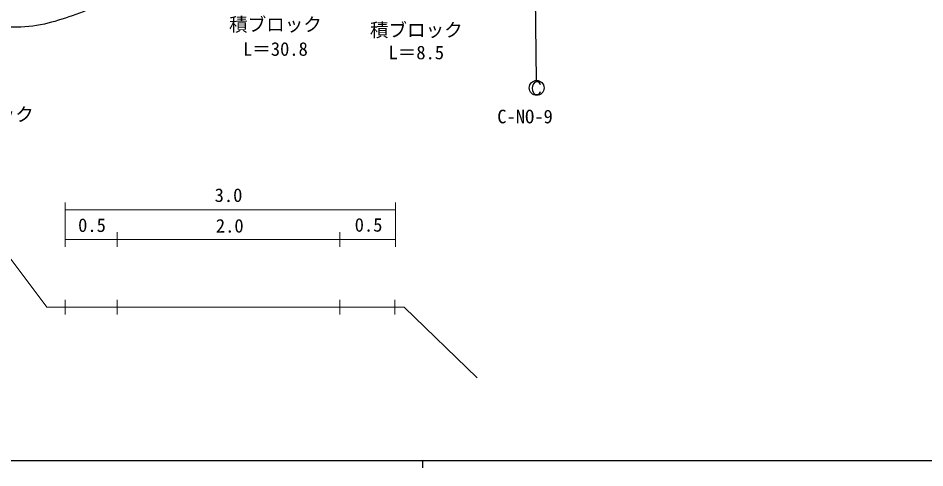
# Model space of a CAD drawing. Units: millimetres, scale not verified. Extents: x 40000 to 680000, y 20000 to 380000.
# Drawn here: x 213514 to 335699, y 204000 to 264567 of the extents above; entities that cross this region are included whole.
import ezdxf
from ezdxf.enums import TextEntityAlignment as Align

# ---------------------------------------------------------------- set-up
doc = ezdxf.new("R2010")
doc.units = ezdxf.units.MM
doc.header["$LTSCALE"] = 1000
for name, color, linetype, lineweight in [('M-BGD', 7, 'Continuous', 25), ('M-STR-HTXT', 7, 'Continuous', 13), ('M-STR-STR3', 7, 'Continuous', 25), ('M-STR-STRC', 7, 'Continuous', 25), ('M-TTL-BAND', 7, 'Continuous', 25)]:
    doc.layers.add(name, color=color, linetype=linetype, lineweight=lineweight)
doc.styles.add('ＭＳ ゴシック', font='')
doc.styles.get('ＭＳ ゴシック').set_extended_font_data('MS Gothic')

msp = doc.modelspace()

# ---------------------------------------------------------------- linework, layer by layer
at = {"layer": 'M-BGD'}
msp.add_open_spline([(241111, 279404), (239762, 278086), (238414, 276767), (236972, 275557), (235625, 274427), (234197, 273392), (232784, 272344), (231315, 271252), (229862, 270147), (228402, 269032), (227210, 268123), (226012, 267207), (224701, 266500), (223469, 265836), (222138, 265356), (220806, 264893), (219568, 264464), (218330, 264048), (217056, 263773), (215670, 263474), (214242, 263341), (212820, 263335), (211159, 263329), (209507, 263497), (207853, 263627), (205632, 263803), (203407, 263910), (201182, 264017)], degree=3, knots=[0, 0, 0, 0, 1, 1, 1, 2, 2, 2, 3, 3, 3, 4, 4, 4, 5, 5, 5, 6, 6, 6, 7, 7, 7, 8, 8, 8, 9, 9, 9, 9], dxfattribs=at)
at = {"layer": 'M-STR-HTXT'}
for p, q in [((219866, 233760), (219866, 239760)), ((264366, 233760), (264366, 239760)), ((219866, 238760), (264366, 238760)), ((217366, 225646), (209866, 235646)), ((219866, 234760), (264366, 234760)), ((226866, 235760), (226866, 233760)), ((256866, 235760), (256866, 233760)), ((219849, 226646), (219849, 224646)), ((226866, 226646), (226866, 224646)), ((256866, 226646), (256866, 224646)), ((264297, 226646), (264297, 224646)), ((219366, 225646), (217366, 225646)), ((219366, 225646), (265531, 225646)), ((265531, 225646), (275366, 216146))]:
    msp.add_line(p, q, dxfattribs=at)
at = {"layer": 'M-STR-STRC'}
msp.add_line((283374, 256177), (283145, 276382), dxfattribs=at)
msp.add_circle((283392, 255178), 1000, dxfattribs=at)
for centre, radius, start, end in [((283942, 255128), 1151, 145.6197, 214.38045), ((283400, 255490), 499, 10.09099, 144.85137), ((283400, 254765), 499, 215.14878, 349.90886)]:
    msp.add_arc(centre, radius, start, end, dxfattribs=at)
at = {"layer": 'M-TTL-BAND'}
for p, q in [((40000, 205000), (579000, 205000)), ((268000, 205000), (268000, 204000))]:
    msp.add_line(p, q, dxfattribs=at)

# ---------------------------------------------------------------- texts
at = {"layer": 'M-STR-HTXT', "style": 'ＭＳ ゴシック'}
for s, p in [('3.0', (239991, 239260)), ('0.5', (221596, 235221)), ('2.0', (240158, 235136)), ('0.5', (258866, 235260))]:
    msp.add_text(s, height=1833, dxfattribs=at).set_placement(p, align=Align.BOTTOM_LEFT)
at = {"layer": 'M-STR-STR3', "style": 'ＭＳ ゴシック'}
for s, p in [('積ブロック', (241942, 263713)), ('積ブロック', (260923, 262972)), ('L＝30.8', (243817, 260413)), ('L＝8.5', (263423, 259941)), ('積ブロック', (203123, 251603))]:
    msp.add_text(s, height=1833, dxfattribs=at).set_placement(p, align=Align.MIDDLE_LEFT)
at = {"layer": 'M-STR-STRC', "style": 'ＭＳ ゴシック'}
msp.add_text('C-NO-9', height=1833, dxfattribs=at).set_placement((278080, 251317), align=Align.MIDDLE_LEFT)

doc.saveas('drawing.dxf')
